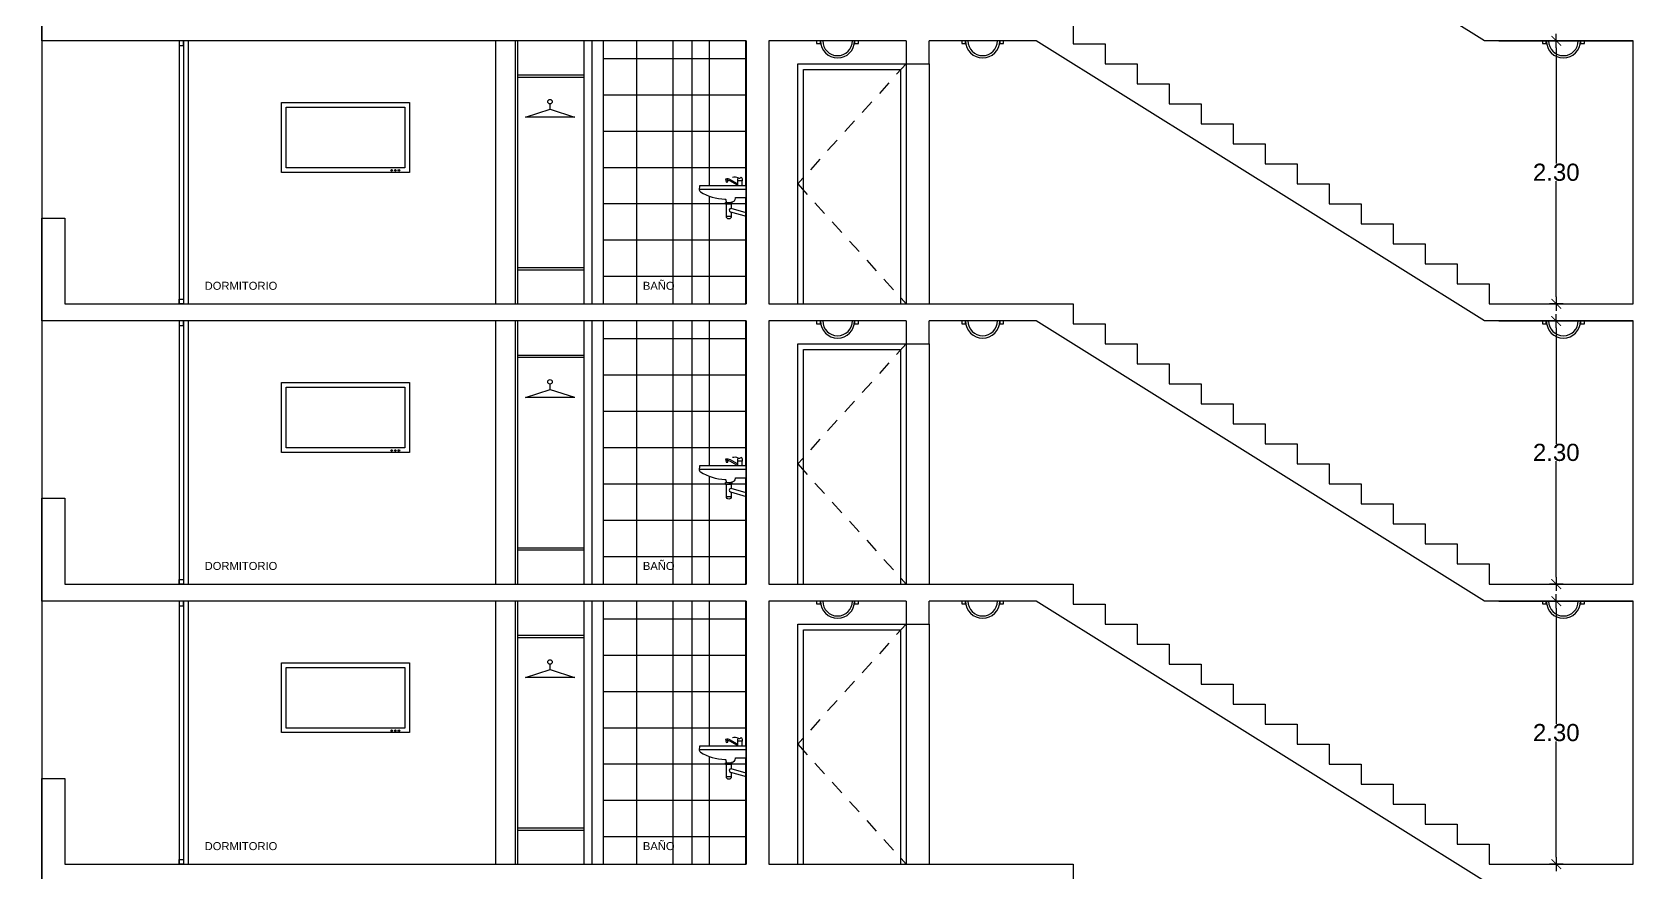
# Model space of a CAD drawing. Header units: millimetres. Extents: x 1217 to 2428, y 234 to 644.
# Drawn here: x 2182.92 to 2197.03, y 418.98 to 426.33 of the extents above; entities that cross this region are included whole.
import ezdxf

# ---------------------------------------------------------------- set-up
doc = ezdxf.new("R2010")
doc.units = ezdxf.units.MM
doc.linetypes.add('HIDDEN2', pattern=[0.1875, 0.125, -0.0625])
doc.layers.get('0').update_dxf_attribs({"lineweight": 5})
for name, color, linetype in [('0.1', 251, 'Continuous'), ('0.2', 2, 'Continuous'), ('0.3', 6, 'Continuous'), ('MURO', 5, 'Continuous'), ('Texto', 1, 'Continuous')]:
    doc.layers.add(name, color=color, linetype=linetype)
doc.styles.add('INTERARQ', font='arial.ttf')
doc.styles.get("Standard").update_dxf_attribs({"font": 'arial.ttf'})
doc.dimstyles.new('ESCALA_1-50', dxfattribs={"dimtxt": 0.15, "dimasz": 0.06, "dimexe": 0.18, "dimexo": 0.0625, "dimgap": 0, "dimtad": 0, "dimtih": 1, "dimtoh": 1, "dimzin": 0, "dimdsep": 46, "dimtxsty": 'INTERARQ', "dimblk": 'DIMTICK', "dimcen": 0, "dimse1": 1, "dimse2": 1, "dimclrd": 256, "dimclre": 1, "dimclrt": 2, "dimadec": 0, "dimazin": 0, "dimtfac": 4.5, "dimtofl": 0, "dimtmove": 2, "dimatfit": 3, "dimldrblk": 'DIMTICK', "dimfxl": 1, "dimtolj": 1, "dimtzin": 0, "dimarcsym": 0})
pattern_1 = [(0, (-53.02144, 7.94935), (0, 0.3175), []), (90, (-53.02144, 7.94935), (-0.3175, 2e-17), [])]
pattern_2 = [(0, (-53.02144, 5.49935), (0, 0.3175), []), (90, (-53.02144, 5.49935), (-0.3175, 2e-17), [])]
pattern_3 = [(0, (-53.02144, 3.04935), (0, 0.3175), []), (90, (-53.02144, 3.04935), (-0.3175, 2e-17), [])]

# ---------------------------------------------------------------- blocks, each defined once
blk = doc.blocks.new('DIMTICK')
at = {"color": 1}
for p, q in [((-1, 0), (1, 0)), ((0, 1), (0, -1))]:
    blk.add_line(p, q, dxfattribs=at)
at = {"color": 3, "const_width": 0.141}
blk.add_lwpolyline([(0.71, 0.71), (-0.71, -0.71)], dxfattribs=at)
blk = doc.blocks.new('*D1639')
at = {"layer": '0.1', "lineweight": -2, "ltscale": 3, "transparency": 16777216}
for p, q in [((2196.254, 426.191), (2196.254, 425.178)), ((2196.254, 424.011), (2196.254, 425.024))]:
    blk.add_line(p, q, dxfattribs=at)
at = {"layer": 'Defpoints', "color": 0, "ltscale": 3, "transparency": 16777216}
for p in [(2196.254, 426.251), (2196.667, 426.251, 0), (2196.667, 423.951, 0)]:
    blk.add_point(p, dxfattribs=at)
at = {"layer": '0.1', "lineweight": -2, "ltscale": 3, "transparency": 16777216, "xscale": 0.06, "yscale": 0.06, "zscale": 0.06}
for p, rotation in [((2196.254, 426.251), 90), ((2196.254, 423.951), 270)]:
    blk.add_blockref('DIMTICK', p, dxfattribs=dict(at, rotation=rotation))
at = {"layer": '0.1', "color": 2, "ltscale": 3, "transparency": 16777216, "insert": (2196.254, 425.101), "char_height": 0.15, "attachment_point": 5, "style": 'INTERARQ'}
blk.add_mtext('\\A1;2.30', dxfattribs=at)
blk = doc.blocks.new('*D1640')
at = {"layer": '0.1', "lineweight": -2, "ltscale": 3, "transparency": 16777216}
for p, q in [((2196.254, 423.741), (2196.254, 422.728)), ((2196.254, 421.561), (2196.254, 422.574))]:
    blk.add_line(p, q, dxfattribs=at)
at = {"layer": 'Defpoints', "color": 0, "ltscale": 3, "transparency": 16777216}
for p in [(2196.254, 423.801), (2196.667, 423.801, 0), (2196.667, 421.501, 0)]:
    blk.add_point(p, dxfattribs=at)
at = {"layer": '0.1', "lineweight": -2, "ltscale": 3, "transparency": 16777216, "xscale": 0.06, "yscale": 0.06, "zscale": 0.06}
for p, rotation in [((2196.254, 423.801), 90), ((2196.254, 421.501), 270)]:
    blk.add_blockref('DIMTICK', p, dxfattribs=dict(at, rotation=rotation))
at = {"layer": '0.1', "color": 2, "ltscale": 3, "transparency": 16777216, "insert": (2196.254, 422.651), "char_height": 0.15, "attachment_point": 5, "style": 'INTERARQ'}
blk.add_mtext('\\A1;2.30', dxfattribs=at)
blk = doc.blocks.new('*D1641')
at = {"layer": '0.1', "lineweight": -2, "ltscale": 3, "transparency": 16777216}
for p, q in [((2196.254, 421.291), (2196.254, 420.278)), ((2196.254, 419.111), (2196.254, 420.124))]:
    blk.add_line(p, q, dxfattribs=at)
at = {"layer": 'Defpoints', "color": 0, "ltscale": 3, "transparency": 16777216}
for p in [(2196.254, 421.351), (2196.667, 421.351, 0), (2196.667, 419.051, 0)]:
    blk.add_point(p, dxfattribs=at)
at = {"layer": '0.1', "lineweight": -2, "ltscale": 3, "transparency": 16777216, "xscale": 0.06, "yscale": 0.06, "zscale": 0.06}
for p, rotation in [((2196.254, 421.351), 90), ((2196.254, 419.051), 270)]:
    blk.add_blockref('DIMTICK', p, dxfattribs=dict(at, rotation=rotation))
at = {"layer": '0.1', "color": 2, "ltscale": 3, "transparency": 16777216, "insert": (2196.254, 420.201), "char_height": 0.15, "attachment_point": 5, "style": 'INTERARQ'}
blk.add_mtext('\\A1;2.30', dxfattribs=at)
blk = doc.blocks.new('*D1714')
at = {"layer": '0.1', "lineweight": -2, "ltscale": 3, "transparency": 16777216}
for start, end in [(42.2771, 78.6565), (1.3435, 37.7964)]:
    blk.add_arc((2173.785, 387.071), 2.559, start, end, dxfattribs=at)
at = {"layer": 'Defpoints', "color": 0, "ltscale": 3, "transparency": 16777216}
for p in [(2182.84, 438.421, 0), (2176.072, 388.219), (2173.803, 387.171, 0), (2173.989, 387.071, 0), (2183.007, 387.071, 0)]:
    blk.add_point(p, dxfattribs=at)
at = {"layer": '0.1', "lineweight": -2, "ltscale": 3, "transparency": 16777216, "xscale": 0.06, "yscale": 0.06, "zscale": 0.06}
for p, rotation in [((2174.229, 389.591), 169.3282528199433), ((2176.344, 387.071), 270.6717471800563)]:
    blk.add_blockref('DIMTICK', p, dxfattribs=dict(at, rotation=rotation))
at = {"layer": '0.1', "color": 2, "ltscale": 3, "transparency": 16777216, "insert": (2175.745, 388.716), "char_height": 0.15, "attachment_point": 5, "style": 'INTERARQ'}
blk.add_mtext('\\A1;80°', dxfattribs=at)
blk = doc.blocks.new('*D1715')
at = {"layer": '0.1', "lineweight": -2, "ltscale": 3, "transparency": 16777216}
for start, end in [(101.3456, 137.7192), (142.207, 178.6544)]:
    blk.add_arc((2205.617, 387.071), 2.555, start, end, dxfattribs=at)
at = {"layer": 'Defpoints', "color": 0, "ltscale": 3, "transparency": 16777216}
for p in [(2196.562, 438.421, 0), (2204.091, 389.12), (2197.128, 387.071, 0), (2205.387, 387.071, 0), (2205.599, 387.171, 0)]:
    blk.add_point(p, dxfattribs=at)
at = {"layer": '0.1', "lineweight": -2, "ltscale": 3, "transparency": 16777216, "xscale": 0.06, "yscale": 0.06, "zscale": 0.06}
for p, rotation in [((2205.173, 389.587), 10.67281767583628), ((2203.062, 387.071), 269.3271823241639)]:
    blk.add_blockref('DIMTICK', p, dxfattribs=dict(at, rotation=rotation))
at = {"layer": '0.1', "color": 2, "ltscale": 3, "transparency": 16777216, "insert": (2203.66, 388.713), "char_height": 0.15, "attachment_point": 5, "style": 'INTERARQ'}
blk.add_mtext('\\A1;80°', dxfattribs=at)

msp = doc.modelspace()

# ---------------------------------------------------------------- hatches: boundary and pattern name
at = {"layer": '0.1', "ltscale": 3}
h = msp.add_hatch(dxfattribs=at)
h.set_pattern_fill('NET', color=256, scale=0.1)
h.set_pattern_definition(pattern_1)
h.paths.add_polyline_path([(2188.69365, 426.25099), (2187.91759, 426.25099), (2187.91759, 423.95099), (2188.69365, 423.95099)])
h = msp.add_hatch(dxfattribs=at)
h.set_pattern_fill('NET', color=256, scale=0.1)
h.set_pattern_definition(pattern_2)
h.paths.add_polyline_path([(2188.69365, 423.80099), (2187.91759, 423.80099), (2187.91759, 421.50099), (2188.69365, 421.50099)])
h = msp.add_hatch(dxfattribs=at)
h.set_pattern_fill('NET', color=256, scale=0.1)
h.set_pattern_definition(pattern_3)
h.paths.add_polyline_path([(2188.69365, 421.35099), (2187.91759, 421.35099), (2187.91759, 419.05099), (2188.69365, 419.05099)])
at = {"layer": '0.2', "ltscale": 3}
h = msp.add_hatch(dxfattribs=at)
h.set_pattern_fill('NET', color=256, scale=0.1)
h.set_pattern_definition(pattern_1)
h.paths.add_polyline_path([(2189.16687, 426.25099), (2188.69365, 426.25099), (2188.69365, 423.95099), (2189.16687, 423.95099)])
h.paths.add_polyline_path([(2188.98781, 425.04146, -0.19326903), (2189.03019, 425.03595), (2189.09291, 425.00079), (2189.09291, 425.02664, -0.23609119), (2189.09841, 425.05249, 0.33077503), (2189.12426, 425.05801, -0.24024453), (2189.1355, 425.03597), (2189.1355, 425.02665), (2189.13168, 425.02665), (2189.09291, 425.02665), (2189.09291, 424.98747), (2189.02451, 425.02581, 0.10516509), (2189.00634, 425.03146), (2189.00794, 425.01752), (2188.99333, 425.01561), (2188.99072, 425.0302)], flags=16)
h.paths.add_polyline_path([(2189.03766, 424.71474, -1), (2188.99507, 424.71473), (2188.99508, 424.71473), (2188.99508, 424.71474)], flags=16)
edge = h.paths.add_edge_path()
edge.add_line((2189.16687, 424.98428), (2188.76428, 424.98428))
edge.add_arc((2188.76428, 424.97889), 0.00539, 90, 228.06552)
edge.add_line((2188.76068, 424.97488), (2188.75687, 424.95645))
edge.add_arc((2188.78083, 424.95149), 0.02446, 168.321014, 238.662533)
edge.add_arc((2188.99958, 425.31075), 0.44508, 238.662533, 267.75168)
edge.add_arc((2188.98174, 424.85623), 0.00979, -7.258197, 87.75168, ccw=False)
edge.add_line((2188.99145, 424.855), (2188.99505, 424.83826))
edge.add_line((2188.99505, 424.83826), (2189.03764, 424.83827))
edge.add_line((2189.03764, 424.83827), (2189.03955, 424.84399))
edge.add_line((2189.03955, 424.84399), (2189.04315, 424.84399))
edge.add_arc((2189.04314, 424.87535), 0.03136, 270.010383, 360.010383)
edge.add_line((2189.0745, 424.87535), (2189.0745, 424.87895))
edge.add_line((2189.0745, 424.87895), (2189.0745, 424.88086))
edge.add_line((2189.0745, 424.88086), (2189.16688, 424.88088))
edge.add_line((2189.16688, 424.88088), (2189.16687, 424.98428))
edge = h.paths.add_edge_path()
edge.add_line((2189.03764, 424.83827), (2189.04315, 424.83827))
edge.add_line((2189.04315, 424.83827), (2189.04315, 424.82174))
edge.add_line((2189.04315, 424.82174), (2188.98785, 424.82174))
edge.add_line((2188.98785, 424.82174), (2188.98785, 424.83826))
edge.add_line((2188.98785, 424.83826), (2188.99505, 424.83826))
edge.add_line((2189.16691, 424.74803), (2189.03575, 424.78552))
edge.add_arc((2189.0345, 424.77062), 0.01495, 85.208442, 260.965426)
edge.add_line((2189.03215, 424.75585), (2189.16691, 424.71645))
h = msp.add_hatch(dxfattribs=at)
h.set_pattern_fill('NET', color=256, scale=0.1)
h.set_pattern_definition(pattern_2)
h.paths.add_polyline_path([(2189.16687, 423.80099), (2188.69365, 423.80099), (2188.69365, 421.50099), (2189.16687, 421.50099)])
h.paths.add_polyline_path([(2188.98781, 422.59146, -0.19326903), (2189.03019, 422.58595), (2189.09291, 422.55079), (2189.09291, 422.57664, -0.23609119), (2189.09841, 422.60249, 0.33077503), (2189.12426, 422.60801, -0.24024453), (2189.1355, 422.58597), (2189.1355, 422.57665), (2189.13168, 422.57665), (2189.09291, 422.57665), (2189.09291, 422.53747), (2189.02451, 422.57581, 0.10516509), (2189.00634, 422.58146), (2189.00794, 422.56752), (2188.99333, 422.56561), (2188.99072, 422.5802)], flags=16)
h.paths.add_polyline_path([(2189.03766, 422.26474, -1), (2188.99507, 422.26473), (2188.99508, 422.26473), (2188.99508, 422.26474)], flags=16)
edge = h.paths.add_edge_path()
edge.add_line((2189.16687, 422.53428), (2188.76428, 422.53428))
edge.add_arc((2188.76428, 422.52889), 0.00539, 90, 228.06552)
edge.add_line((2188.76068, 422.52488), (2188.75687, 422.50645))
edge.add_arc((2188.78083, 422.50149), 0.02446, 168.321014, 238.662533)
edge.add_arc((2188.99958, 422.86075), 0.44508, 238.662533, 267.75168)
edge.add_arc((2188.98174, 422.40623), 0.00979, -7.258197, 87.75168, ccw=False)
edge.add_line((2188.99145, 422.405), (2188.99505, 422.38826))
edge.add_line((2188.99505, 422.38826), (2189.03764, 422.38827))
edge.add_line((2189.03764, 422.38827), (2189.03955, 422.39399))
edge.add_line((2189.03955, 422.39399), (2189.04315, 422.39399))
edge.add_arc((2189.04314, 422.42535), 0.03136, 270.010383, 360.010383)
edge.add_line((2189.0745, 422.42535), (2189.0745, 422.42895))
edge.add_line((2189.0745, 422.42895), (2189.0745, 422.43086))
edge.add_line((2189.0745, 422.43086), (2189.16688, 422.43088))
edge.add_line((2189.16688, 422.43088), (2189.16687, 422.53428))
edge = h.paths.add_edge_path()
edge.add_line((2189.03764, 422.38827), (2189.04315, 422.38827))
edge.add_line((2189.04315, 422.38827), (2189.04315, 422.37174))
edge.add_line((2189.04315, 422.37174), (2188.98785, 422.37174))
edge.add_line((2188.98785, 422.37174), (2188.98785, 422.38826))
edge.add_line((2188.98785, 422.38826), (2188.99505, 422.38826))
edge.add_line((2189.16691, 422.29803), (2189.03575, 422.33552))
edge.add_arc((2189.0345, 422.32062), 0.01495, 85.208442, 260.965426)
edge.add_line((2189.03215, 422.30585), (2189.16691, 422.26645))
h = msp.add_hatch(dxfattribs=at)
h.set_pattern_fill('NET', color=256, scale=0.1)
h.set_pattern_definition(pattern_3)
h.paths.add_polyline_path([(2189.16687, 421.35099), (2188.69365, 421.35099), (2188.69365, 419.05099), (2189.16687, 419.05099)])
h.paths.add_polyline_path([(2188.98781, 420.14146, -0.19326903), (2189.03019, 420.13595), (2189.09291, 420.10079), (2189.09291, 420.12664, -0.23609119), (2189.09841, 420.15249, 0.33077503), (2189.12426, 420.15801, -0.24024453), (2189.1355, 420.13597), (2189.1355, 420.12665), (2189.13168, 420.12665), (2189.09291, 420.12665), (2189.09291, 420.08747), (2189.02451, 420.12581, 0.10516509), (2189.00634, 420.13146), (2189.00794, 420.11752), (2188.99333, 420.11561), (2188.99072, 420.1302)], flags=16)
h.paths.add_polyline_path([(2189.03766, 419.81474, -1), (2188.99507, 419.81473), (2188.99508, 419.81473), (2188.99508, 419.81474)], flags=16)
edge = h.paths.add_edge_path()
edge.add_line((2189.16687, 420.08428), (2188.76428, 420.08428))
edge.add_arc((2188.76428, 420.07889), 0.00539, 90, 228.06552)
edge.add_line((2188.76068, 420.07488), (2188.75687, 420.05645))
edge.add_arc((2188.78083, 420.05149), 0.02446, 168.321014, 238.662533)
edge.add_arc((2188.99958, 420.41075), 0.44508, 238.662533, 267.75168)
edge.add_arc((2188.98174, 419.95623), 0.00979, -7.258197, 87.75168, ccw=False)
edge.add_line((2188.99145, 419.955), (2188.99505, 419.93826))
edge.add_line((2188.99505, 419.93826), (2189.03764, 419.93827))
edge.add_line((2189.03764, 419.93827), (2189.03955, 419.94399))
edge.add_line((2189.03955, 419.94399), (2189.04315, 419.94399))
edge.add_arc((2189.04314, 419.97535), 0.03136, 270.010383, 360.010383)
edge.add_line((2189.0745, 419.97535), (2189.0745, 419.97895))
edge.add_line((2189.0745, 419.97895), (2189.0745, 419.98086))
edge.add_line((2189.0745, 419.98086), (2189.16688, 419.98088))
edge.add_line((2189.16688, 419.98088), (2189.16687, 420.08428))
edge = h.paths.add_edge_path()
edge.add_line((2189.03764, 419.93827), (2189.04315, 419.93827))
edge.add_line((2189.04315, 419.93827), (2189.04315, 419.92174))
edge.add_line((2189.04315, 419.92174), (2188.98785, 419.92174))
edge.add_line((2188.98785, 419.92174), (2188.98785, 419.93826))
edge.add_line((2188.98785, 419.93826), (2188.99505, 419.93826))
edge.add_line((2189.16691, 419.84803), (2189.03575, 419.88552))
edge.add_arc((2189.0345, 419.87062), 0.01495, 85.208442, 260.965426)
edge.add_line((2189.03215, 419.85585), (2189.16691, 419.81645))

# ---------------------------------------------------------------- linework, layer by layer
at = {"layer": '0.1'}
for p, q in [((2187.45213, 425.65219, 0), (2187.45213, 425.69906, 0)), ((2187.66955, 425.58261, 0), (2187.23804, 425.58261, 0)), ((2187.45213, 423.20219, 0), (2187.45213, 423.24906, 0)), ((2187.66955, 423.13261, 0), (2187.23804, 423.13261, 0)), ((2187.45213, 420.75219, 0), (2187.45213, 420.79906, 0)), ((2187.66955, 420.68261, 0), (2187.23804, 420.68261, 0))]:
    msp.add_line(p, q, dxfattribs=at)
at = {"layer": '0.1', "ltscale": 3, "elevation": 0}
for points in [[(2183.00704, 434.50099), (2183.00704, 382.15099)], [(2184.20709, 426.25099), (2184.20709, 423.95099)], [(2184.24709, 426.25099), (2184.24709, 423.95099)], [(2184.28709, 426.25099), (2184.28709, 423.95099)], [(2187.14768, 426.25099), (2187.14768, 423.95099)], [(2187.16768, 426.25099), (2187.16768, 423.95099)], [(2189.6187, 423.95099), (2189.6187, 426.05099), (2190.56811, 426.05099), (2190.56811, 423.95099)], [(2189.6687, 423.95099), (2189.6687, 426.00099), (2190.51811, 426.00099), (2190.51811, 423.95099)], [(2190.76811, 426.05099), (2190.76811, 423.95099)], [(2184.20709, 423.80099), (2184.20709, 421.50099)], [(2184.24709, 423.80099), (2184.24709, 421.50099)], [(2184.28709, 423.80099), (2184.28709, 421.50099)], [(2187.14768, 423.80099), (2187.14768, 421.50099)], [(2187.16768, 423.80099), (2187.16768, 421.50099)], [(2189.6187, 421.50099), (2189.6187, 423.60099), (2190.56811, 423.60099), (2190.56811, 421.50099)], [(2190.76811, 423.60099), (2190.76811, 421.50099)], [(2189.6687, 421.50099), (2189.6687, 423.55099), (2190.51811, 423.55099), (2190.51811, 421.50099)], [(2184.20709, 421.35099), (2184.20709, 419.05099)], [(2184.24709, 421.35099), (2184.24709, 419.05099)], [(2184.28709, 421.35099), (2184.28709, 419.05099)], [(2187.14768, 421.35099), (2187.14768, 419.05099)], [(2187.16768, 421.35099), (2187.16768, 419.05099)], [(2189.6187, 419.05099), (2189.6187, 421.15099), (2190.56811, 421.15099), (2190.56811, 419.05099)], [(2189.6687, 419.05099), (2189.6687, 421.10099), (2190.51811, 421.10099), (2190.51811, 419.05099)], [(2190.76811, 421.15099), (2190.76811, 419.05099)]]:
    msp.add_lwpolyline(points, dxfattribs=at)
at = {"layer": '0.1', "linetype": 'ByBlock', "elevation": 0}
for points in [[(2189.81794, 426.25099), (2189.78415, 426.25099), (2189.78415, 426.22753), (2189.81794, 426.22753)], [(2190.15083, 426.25099), (2190.11704, 426.25099), (2190.11704, 426.22753), (2190.15083, 426.22753)], [(2191.08704, 426.25099), (2191.05326, 426.25099), (2191.05326, 426.22753), (2191.08704, 426.22753)], [(2191.41994, 426.25099), (2191.38615, 426.25099), (2191.38615, 426.22753), (2191.41994, 426.22753)], [(2196.16705, 426.25099), (2196.13327, 426.25099), (2196.13327, 426.22753), (2196.16705, 426.22753)], [(2196.49995, 426.25099), (2196.46616, 426.25099), (2196.46616, 426.22753), (2196.49995, 426.22753)], [(2189.81794, 423.80099), (2189.78415, 423.80099), (2189.78415, 423.77753), (2189.81794, 423.77753)], [(2190.15083, 423.80099), (2190.11704, 423.80099), (2190.11704, 423.77753), (2190.15083, 423.77753)], [(2191.08704, 423.80099), (2191.05326, 423.80099), (2191.05326, 423.77753), (2191.08704, 423.77753)], [(2191.41994, 423.80099), (2191.38615, 423.80099), (2191.38615, 423.77753), (2191.41994, 423.77753)], [(2196.16705, 423.80099), (2196.13327, 423.80099), (2196.13327, 423.77753), (2196.16705, 423.77753)], [(2196.49995, 423.80099), (2196.46616, 423.80099), (2196.46616, 423.77753), (2196.49995, 423.77753)], [(2189.81794, 421.35099), (2189.78415, 421.35099), (2189.78415, 421.32753), (2189.81794, 421.32753)], [(2190.15083, 421.35099), (2190.11704, 421.35099), (2190.11704, 421.32753), (2190.15083, 421.32753)], [(2191.08704, 421.35099), (2191.05326, 421.35099), (2191.05326, 421.32753), (2191.08704, 421.32753)], [(2191.41994, 421.35099), (2191.38615, 421.35099), (2191.38615, 421.32753), (2191.41994, 421.32753)], [(2196.16705, 421.35099), (2196.13327, 421.35099), (2196.13327, 421.32753), (2196.16705, 421.32753)], [(2196.49995, 421.35099), (2196.46616, 421.35099), (2196.46616, 421.32753), (2196.49995, 421.32753)]]:
    msp.add_lwpolyline(points, close=True, dxfattribs=at)
at = {"layer": '0.1', "linetype": 'HIDDEN2', "elevation": 0}
for points in [[(2195.99113, 426.25099), (2196.92811, 426.25099)], [(2190.56811, 426.05099), (2189.6187, 425.00099), (2190.56811, 423.95099)], [(2195.99113, 423.80099), (2196.92811, 423.80099)], [(2190.56811, 423.60099), (2189.6187, 422.55099), (2190.56811, 421.50099)], [(2195.99113, 421.35099), (2196.92811, 421.35099)], [(2190.56811, 421.15099), (2189.6187, 420.10099), (2190.56811, 419.05099)]]:
    msp.add_lwpolyline(points, dxfattribs=at)
at = {"layer": '0.1', "elevation": 0}
for points in [[(2187.16768, 425.95334), (2187.74767, 425.95334)], [(2187.16768, 425.93334), (2187.74767, 425.93334)], [(2187.23804, 425.58261), (2187.45213, 425.65219)], [(2187.45213, 425.65219), (2187.66622, 425.58368)], [(2187.16768, 424.26865), (2187.74767, 424.26865)], [(2187.16768, 424.24865), (2187.74767, 424.24865)], [(2187.16768, 423.50334), (2187.74767, 423.50334)], [(2187.16768, 423.48334), (2187.74767, 423.48334)], [(2187.23804, 423.13261), (2187.45213, 423.20219)], [(2187.45213, 423.20219), (2187.66622, 423.13368)], [(2187.16768, 421.81865), (2187.74767, 421.81865)], [(2187.16768, 421.79865), (2187.74767, 421.79865)], [(2187.16768, 421.05334), (2187.74767, 421.05334)], [(2187.16768, 421.03334), (2187.74767, 421.03334)], [(2187.23804, 420.68261), (2187.45213, 420.75219)], [(2187.45213, 420.75219), (2187.66622, 420.68368)], [(2187.16768, 419.36865), (2187.74767, 419.36865)], [(2187.16768, 419.34865), (2187.74767, 419.34865)]]:
    msp.add_lwpolyline(points, dxfattribs=at)
for points in [[(2185.1039, 425.71183), (2186.22298, 425.71183), (2186.22298, 425.10099), (2185.1039, 425.10099)], [(2185.1439, 425.67183), (2186.18298, 425.67183), (2186.18298, 425.14099), (2185.1439, 425.14099)], [(2185.1039, 423.26183), (2186.22298, 423.26183), (2186.22298, 422.65099), (2185.1039, 422.65099)], [(2185.1439, 423.22183), (2186.18298, 423.22183), (2186.18298, 422.69099), (2185.1439, 422.69099)], [(2185.1039, 420.81183), (2186.22298, 420.81183), (2186.22298, 420.20099), (2185.1039, 420.20099)], [(2185.1439, 420.77183), (2186.18298, 420.77183), (2186.18298, 420.24099), (2185.1439, 420.24099)]]:
    msp.add_lwpolyline(points, close=True, dxfattribs=at)
at = {"layer": '0.1'}
for centre in [(2187.45213, 425.71906, 0), (2187.45213, 423.26906, 0), (2187.45213, 420.81906, 0)]:
    msp.add_circle(centre, 0.02, dxfattribs=at)
at = {"layer": '0.1', "ltscale": 3}
for centre in [(2186.06656, 425.11837, 0), (2186.0998, 425.11837, 0), (2186.13047, 425.11837, 0), (2186.06656, 422.66837, 0), (2186.0998, 422.66837, 0), (2186.13047, 422.66837, 0), (2186.06656, 420.21837, 0), (2186.0998, 420.21837, 0), (2186.13047, 420.21837, 0)]:
    msp.add_circle(centre, 0.00716, dxfattribs=at)
at = {"layer": '0.1', "linetype": 'ByBlock'}
for centre, radius in [((2189.96749, 426.25099, 0), 0.14955), ((2189.96749, 426.25099, 0), 0.12955), ((2191.2366, 426.25099, 0), 0.14955), ((2191.2366, 426.25099, 0), 0.12955), ((2196.31661, 426.25099, 0), 0.14955), ((2196.31661, 426.25099, 0), 0.12955), ((2189.96749, 423.80099, 0), 0.14955), ((2189.96749, 423.80099, 0), 0.12955), ((2191.2366, 423.80099, 0), 0.14955), ((2191.2366, 423.80099, 0), 0.12955), ((2196.31661, 423.80099, 0), 0.14955), ((2196.31661, 423.80099, 0), 0.12955), ((2189.96749, 421.35099, 0), 0.14955), ((2189.96749, 421.35099, 0), 0.12955), ((2191.2366, 421.35099, 0), 0.14955), ((2191.2366, 421.35099, 0), 0.12955), ((2196.31661, 421.35099, 0), 0.14955), ((2196.31661, 421.35099, 0), 0.12955)]:
    msp.add_arc(centre, radius, 180, 0, dxfattribs=at)
at = {"layer": '0.2'}
for p, q in [((2188.98781, 425.04146, 0), (2188.99072, 425.0302, 0)), ((2188.99072, 425.0302, 0), (2188.99333, 425.01561, 0)), ((2188.99333, 425.01561, 0), (2189.00794, 425.01752, 0)), ((2189.00794, 425.01752, 0), (2189.00634, 425.03146, 0)), ((2189.16558, 424.95099, 0), (2188.75637, 424.95094, 0)), ((2189.03766, 424.71474, 0), (2188.99508, 424.71474, 0)), ((2188.99508, 424.71474, 0), (2188.99508, 424.71473, 0)), ((2188.98781, 422.59146, 0), (2188.99072, 422.5802, 0)), ((2188.99072, 422.5802, 0), (2188.99333, 422.56561, 0)), ((2189.00794, 422.56752, 0), (2189.00634, 422.58146, 0)), ((2189.16558, 422.50099, 0), (2188.75637, 422.50094, 0)), ((2188.99333, 422.56561, 0), (2189.00794, 422.56752, 0)), ((2189.03766, 422.26474, 0), (2188.99508, 422.26474, 0)), ((2188.99508, 422.26474, 0), (2188.99508, 422.26473, 0)), ((2189.16558, 420.05099, 0), (2188.75637, 420.05094, 0)), ((2188.98781, 420.14146, 0), (2188.99072, 420.1302, 0)), ((2188.99072, 420.1302, 0), (2188.99333, 420.11561, 0)), ((2188.99333, 420.11561, 0), (2189.00794, 420.11752, 0)), ((2189.00794, 420.11752, 0), (2189.00634, 420.13146, 0)), ((2189.03766, 419.81474, 0), (2188.99508, 419.81474, 0)), ((2188.99508, 419.81474, 0), (2188.99508, 419.81473, 0))]:
    msp.add_line(p, q, dxfattribs=at)
at = {"layer": '0.2', "elevation": 0}
for points in [[(2184.24709, 426.25099), (2184.20709, 426.25099), (2184.20709, 426.21099), (2184.24709, 426.21099), (2184.24709, 426.25099)], [(2189.13169, 424.98427), (2189.13169, 425.02665), (2189.09291, 425.02665), (2189.09291, 424.98426)], [(2189.03764, 424.83827), (2189.04315, 424.83827), (2189.04315, 424.82174), (2188.98785, 424.82174), (2188.98785, 424.83826), (2188.99505, 424.83826)], [(2189.03764, 424.82174), (2189.03766, 424.78552)], [(2184.24709, 423.95099), (2184.20709, 423.95099), (2184.20709, 423.99099), (2184.24709, 423.99099), (2184.24709, 423.95099)], [(2184.24709, 423.80099), (2184.20709, 423.80099), (2184.20709, 423.76099), (2184.24709, 423.76099), (2184.24709, 423.80099)], [(2189.13169, 422.53427), (2189.13169, 422.57665), (2189.09291, 422.57665), (2189.09291, 422.53426)], [(2189.03764, 422.38827), (2189.04315, 422.38827), (2189.04315, 422.37174), (2188.98785, 422.37174), (2188.98785, 422.38826), (2188.99505, 422.38826)], [(2189.03764, 422.37174), (2189.03766, 422.33552)], [(2184.24709, 421.50099), (2184.20709, 421.50099), (2184.20709, 421.54099), (2184.24709, 421.54099), (2184.24709, 421.50099)], [(2184.24709, 421.35099), (2184.20709, 421.35099), (2184.20709, 421.31099), (2184.24709, 421.31099), (2184.24709, 421.35099)], [(2189.13169, 420.08427), (2189.13169, 420.12665), (2189.09291, 420.12665), (2189.09291, 420.08426)], [(2189.03764, 419.93827), (2189.04315, 419.93827), (2189.04315, 419.92174), (2188.98785, 419.92174), (2188.98785, 419.93826), (2188.99505, 419.93826)], [(2189.03764, 419.92174), (2189.03766, 419.88552)], [(2184.24709, 419.05099), (2184.20709, 419.05099), (2184.20709, 419.09099), (2184.24709, 419.09099), (2184.24709, 419.05099)]]:
    msp.add_lwpolyline(points, dxfattribs=at)
at = {"layer": '0.2', "ltscale": 3, "elevation": 0}
for points in [[(2186.97624, 426.25099), (2186.97624, 423.95099)], [(2187.91759, 426.25099), (2187.91759, 423.95099)], [(2188.69365, 426.25099), (2188.69365, 423.95099)], [(2186.97624, 423.80099), (2186.97624, 421.50099)], [(2187.91759, 423.80099), (2187.91759, 421.50099)], [(2188.69365, 423.80099), (2188.69365, 421.50099)], [(2186.97624, 421.35099), (2186.97624, 419.05099)], [(2187.91759, 421.35099), (2187.91759, 419.05099)], [(2188.69365, 421.35099), (2188.69365, 419.05099)]]:
    msp.add_lwpolyline(points, dxfattribs=at)
at = {"layer": '0.2', "elevation": 0}
for points in [[(2189.16687, 424.98428), (2188.76428, 424.98428, 0.68770197), (2188.76068, 424.97488), (2188.75687, 424.95645, 0.31693786), (2188.76811, 424.9306, 0.12761136), (2188.98212, 424.86601, -0.44006197), (2188.99145, 424.855), (2188.99505, 424.83826), (2189.03764, 424.83827), (2189.03955, 424.84399), (2189.04315, 424.84399, 0.41421356), (2189.0745, 424.87535), (2189.0745, 424.87895), (2189.0745, 424.88086), (2189.16688, 424.88088)], [(2189.16687, 422.53428), (2188.76428, 422.53428, 0.68770197), (2188.76068, 422.52488), (2188.75687, 422.50645, 0.31693786), (2188.76811, 422.4806, 0.12761136), (2188.98212, 422.41601, -0.44006197), (2188.99145, 422.405), (2188.99505, 422.38826), (2189.03764, 422.38827), (2189.03955, 422.39399), (2189.04315, 422.39399, 0.41421356), (2189.0745, 422.42535), (2189.0745, 422.42895), (2189.0745, 422.43086), (2189.16688, 422.43088)], [(2189.16687, 420.08428), (2188.76428, 420.08428, 0.68770197), (2188.76068, 420.07488), (2188.75687, 420.05645, 0.31693786), (2188.76811, 420.0306, 0.12761136), (2188.98212, 419.96601, -0.44006197), (2188.99145, 419.955), (2188.99505, 419.93826), (2189.03764, 419.93827), (2189.03955, 419.94399), (2189.04315, 419.94399, 0.41421356), (2189.0745, 419.97535), (2189.0745, 419.97895), (2189.0745, 419.98086), (2189.16688, 419.98088)]]:
    msp.add_lwpolyline(points, format="xyb", close=True, dxfattribs=at)
for points in [[(2189.09291, 425.00079), (2189.03019, 425.03595, 0.19326903), (2188.98781, 425.04146)], [(2189.09291, 424.98747), (2189.02451, 425.02581, 0.19326903), (2188.99072, 425.0302, 0.19326903)], [(2189.13168, 425.02665), (2189.1355, 425.02665), (2189.1355, 425.03597, 0.24024453), (2189.12426, 425.05801, 0.52489962)], [(2189.03766, 424.75416), (2189.03766, 424.71474, -1), (2188.99507, 424.71473), (2188.99507, 424.82173)], [(2189.16691, 424.74803), (2189.03575, 424.78552, 0.96364167), (2189.03215, 424.75585), (2189.16691, 424.71645)], [(2189.09291, 422.55079), (2189.03019, 422.58595, 0.19326903), (2188.98781, 422.59146)], [(2189.09291, 422.53747), (2189.02451, 422.57581, 0.19326903), (2188.99072, 422.5802, 0.19326903)], [(2189.13168, 422.57665), (2189.1355, 422.57665), (2189.1355, 422.58597, 0.24024453), (2189.12426, 422.60801, 0.52489962)], [(2189.03766, 422.30416), (2189.03766, 422.26474, -1), (2188.99507, 422.26473), (2188.99507, 422.37173)], [(2189.16691, 422.29803), (2189.03575, 422.33552, 0.96364167), (2189.03215, 422.30585), (2189.16691, 422.26645)], [(2189.09291, 420.10079), (2189.03019, 420.13595, 0.19326903), (2188.98781, 420.14146)], [(2189.09291, 420.08747), (2189.02451, 420.12581, 0.19326903), (2188.99072, 420.1302, 0.19326903)], [(2189.13168, 420.12665), (2189.1355, 420.12665), (2189.1355, 420.13597, 0.24024453), (2189.12426, 420.15801, 0.52489962)], [(2189.03766, 419.85416), (2189.03766, 419.81474, -1), (2188.99507, 419.81473), (2188.99507, 419.92173)], [(2189.16691, 419.84803), (2189.03575, 419.88552, 0.96364167), (2189.03215, 419.85585), (2189.16691, 419.81645)]]:
    msp.add_lwpolyline(points, format="xyb", dxfattribs=at)
at = {"layer": '0.2'}
for centre, radius, start, end in [((2189.06834, 424.98671, 0), 0.07233, 65.435128, 105.825517), ((2189.12151, 425.03406, 0), 0.02955, 141.414736, 194.544838), ((2189.10763, 425.07265, 0), 0.02216, 245.435128, 318.64683), ((2189.06834, 422.53671, 0), 0.07233, 65.435128, 105.825517), ((2189.12151, 422.58406, 0), 0.02955, 141.414736, 194.544838), ((2189.10763, 422.62265, 0), 0.02216, 245.435128, 318.64683), ((2189.06834, 420.08671, 0), 0.07233, 65.435128, 105.825517), ((2189.12151, 420.13406, 0), 0.02955, 141.414736, 194.544838), ((2189.10763, 420.17265, 0), 0.02216, 245.435128, 318.64683)]:
    msp.add_arc(centre, radius, start, end, dxfattribs=at)
at = {"layer": '0.3', "elevation": 0}
for points in [[(2187.74767, 426.25099), (2187.74767, 423.95099)], [(2187.81768, 426.25099), (2187.81768, 423.95099)], [(2190.56811, 426.05099), (2190.56811, 423.95099)], [(2190.76811, 426.05099), (2190.76811, 423.95099)], [(2187.74767, 423.80099), (2187.74767, 421.50099)], [(2187.81768, 423.80099), (2187.81768, 421.50099)], [(2190.56811, 423.60099), (2190.56811, 421.50099)], [(2190.76811, 423.60099), (2190.76811, 421.50099)], [(2187.74767, 421.35099), (2187.74767, 419.05099)], [(2187.81768, 421.35099), (2187.81768, 419.05099)], [(2190.56811, 421.15099), (2190.56811, 419.05099)], [(2190.76811, 421.15099), (2190.76811, 419.05099)]]:
    msp.add_lwpolyline(points, dxfattribs=at)
at = {"layer": 'MURO', "ltscale": 3}
for p, q in [((2191.70509, 426.25099, 0), (2190.76811, 426.25099, 0)), ((2191.70509, 423.80099, 0), (2190.76811, 423.80099, 0)), ((2191.70509, 421.35099, 0), (2190.76811, 421.35099, 0))]:
    msp.add_line(p, q, dxfattribs=at)
at = {"layer": 'MURO', "ltscale": 3, "elevation": 0}
for points in [[(2195.62509, 426.25099), (2191.70509, 428.70099)], [(2189.16687, 426.25099), (2183.00707, 426.25099), (2183.00707, 427.15099), (2183.20707, 427.15099), (2183.20707, 426.40099), (2189.16687, 426.40099)], [(2192.02811, 426.40099), (2192.02811, 426.22599), (2192.30811, 426.22599), (2192.30811, 426.05099), (2192.58811, 426.05099), (2192.58811, 425.87599), (2192.86811, 425.87599), (2192.86811, 425.70099), (2193.14811, 425.70099), (2193.14811, 425.52599), (2193.42811, 425.52599), (2193.42811, 425.35099), (2193.70811, 425.35099), (2193.70811, 425.17599), (2193.98811, 425.17599), (2193.98811, 425.00099), (2194.26811, 425.00099), (2194.26811, 424.82599), (2194.54811, 424.82599), (2194.54811, 424.65099), (2194.82811, 424.65099), (2194.82811, 424.47599), (2195.10811, 424.47599), (2195.10811, 424.30099), (2195.38811, 424.30099), (2195.38811, 424.12599), (2195.66811, 424.12599), (2195.66811, 423.95099), (2196.92811, 423.95099)], [(2189.16687, 426.25099), (2189.16687, 423.95099)], [(2189.36687, 426.25099), (2189.36687, 423.95099)], [(2190.56811, 426.25099), (2189.36687, 426.25099)], [(2190.56811, 426.25099), (2190.56811, 426.05099), (2190.76811, 426.05099), (2190.76811, 426.25099)], [(2191.70509, 426.25099), (2190.76811, 426.25099)], [(2195.62509, 423.80099), (2191.70509, 426.25099)], [(2196.92791, 426.25099), (2195.62509, 426.25099)], [(2195.75093, 426.25099), (2196.92791, 426.25099)], [(2196.92791, 423.95099), (2196.92791, 426.25099)], [(2189.16687, 423.80099), (2183.00707, 423.80099), (2183.00707, 424.70099), (2183.20707, 424.70099), (2183.20707, 423.95099), (2189.16687, 423.95099)], [(2189.36687, 423.95099), (2192.02811, 423.95099), (2192.02811, 423.77599), (2192.30811, 423.77599), (2192.30811, 423.60099), (2192.58811, 423.60099), (2192.58811, 423.42599), (2192.86811, 423.42599), (2192.86811, 423.25099), (2193.14811, 423.25099), (2193.14811, 423.07599), (2193.42811, 423.07599), (2193.42811, 422.90099), (2193.70811, 422.90099), (2193.70811, 422.72599), (2193.98811, 422.72599), (2193.98811, 422.55099), (2194.26811, 422.55099), (2194.26811, 422.37599), (2194.54811, 422.37599), (2194.54811, 422.20099), (2194.82811, 422.20099), (2194.82811, 422.02599), (2195.10811, 422.02599), (2195.10811, 421.85099), (2195.38811, 421.85099), (2195.38811, 421.67599), (2195.66811, 421.67599), (2195.66811, 421.50099), (2196.92811, 421.50099)], [(2189.16687, 423.80099), (2189.16687, 421.50099)], [(2189.36687, 423.80099), (2189.36687, 421.50099)], [(2190.56811, 423.80099), (2189.36687, 423.80099)], [(2190.56811, 423.80099), (2190.56811, 423.60099), (2190.76811, 423.60099), (2190.76811, 423.80099)], [(2191.70509, 423.80099), (2190.76811, 423.80099)], [(2195.62509, 421.35099), (2191.70509, 423.80099)], [(2196.92791, 423.80099), (2195.62509, 423.80099)], [(2195.75093, 423.80099), (2196.92791, 423.80099)], [(2196.92791, 421.50099), (2196.92791, 423.80099)], [(2189.16687, 421.35099), (2183.00707, 421.35099), (2183.00707, 422.25099), (2183.20707, 422.25099), (2183.20707, 421.50099), (2189.16687, 421.50099)], [(2189.36687, 421.50099), (2192.02811, 421.50099), (2192.02811, 421.32599), (2192.30811, 421.32599), (2192.30811, 421.15099), (2192.58811, 421.15099), (2192.58811, 420.97599), (2192.86811, 420.97599), (2192.86811, 420.80099), (2193.14811, 420.80099), (2193.14811, 420.62599), (2193.42811, 420.62599), (2193.42811, 420.45099), (2193.70811, 420.45099), (2193.70811, 420.27599), (2193.98811, 420.27599), (2193.98811, 420.10099), (2194.26811, 420.10099), (2194.26811, 419.92599), (2194.54811, 419.92599), (2194.54811, 419.75099), (2194.82811, 419.75099), (2194.82811, 419.57599), (2195.10811, 419.57599), (2195.10811, 419.40099), (2195.38811, 419.40099), (2195.38811, 419.22599), (2195.66811, 419.22599), (2195.66811, 419.05099), (2196.92811, 419.05099)], [(2189.16687, 421.35099), (2189.16687, 419.05099)], [(2189.36687, 421.35099), (2189.36687, 419.05099)], [(2190.56811, 421.35099), (2189.36687, 421.35099)], [(2190.56811, 421.35099), (2190.56811, 421.15099), (2190.76811, 421.15099), (2190.76811, 421.35099)], [(2191.70509, 421.35099), (2190.76811, 421.35099)], [(2195.62509, 418.90099), (2191.70509, 421.35099)], [(2196.92791, 421.35099), (2195.62509, 421.35099)], [(2195.75093, 421.35099), (2196.92791, 421.35099)], [(2196.92791, 419.05099), (2196.92791, 421.35099)], [(2189.16687, 418.90099), (2183.00707, 418.90099), (2183.00707, 419.80099), (2183.20707, 419.80099), (2183.20707, 419.05099), (2189.16687, 419.05099)], [(2189.36687, 419.05099), (2192.02811, 419.05099), (2192.02811, 418.87599)]]:
    msp.add_lwpolyline(points, dxfattribs=at)

# ---------------------------------------------------------------- texts
at = {"layer": 'Texto', "char_height": 0.07, "width": 0.9528157, "attachment_point": 5}
for s, insert in [('DORMITORIO ', (2184.74902, 424.10844, 0)), ('BAÑO', (2188.40333, 424.10844, 0)), ('DORMITORIO ', (2184.74902, 421.65844, 0)), ('BAÑO', (2188.40333, 421.65844, 0)), ('DORMITORIO ', (2184.74902, 419.20844, 0)), ('BAÑO', (2188.40333, 419.20844, 0))]:
    msp.add_mtext(s, dxfattribs=dict(at, insert=insert))

# ---------------------------------------------------------------- dimensions: what is measured, and where the dimension line sits
at = {"layer": '0.1', "ltscale": 3}
for base, line1, line2, picture, middle in [((2176.07182, 388.21941), ((2173.80277, 387.17099, 0), (2182.83953, 438.42099, 0)), ((2173.98907, 387.07099, 0), (2183.00707, 387.07099, 0)), '*D1714', (2175.74534, 388.7158, 0)), ((2204.09125, 389.12025), ((2205.59923, 387.171, 0), (2196.56247, 438.421, 0)), ((2205.3868, 387.07099, 0), (2197.12791, 387.07099, 0)), '*D1715', (2203.65978, 388.71318))]:
    dim = msp.add_angular_dim_2l(base=base, line1=line1, line2=line2, dimstyle='ESCALA_1-50', dxfattribs=at)
    dim.commit()
    dim.dimension.update_dxf_attribs({"geometry": picture, "text_midpoint": middle})
for base, p1, p2, picture, middle in [((2196.25422, 426.25099, 0), (2196.6672, 423.95099, 0), (2196.6672, 426.25099, 0), '*D1639', (2196.25422, 425.10099, 0)), ((2196.25422, 423.80099, 0), (2196.6672, 421.50099, 0), (2196.6672, 423.80099, 0), '*D1640', (2196.25422, 422.65099, 0)), ((2196.25422, 421.35099, 0), (2196.6672, 419.05099, 0), (2196.6672, 421.35099, 0), '*D1641', (2196.25422, 420.20099, 0))]:
    dim = msp.add_linear_dim(base=base, p1=p1, p2=p2, angle=90, dimstyle='ESCALA_1-50', dxfattribs=at)
    dim.commit()
    dim.dimension.update_dxf_attribs({"geometry": picture, "text_midpoint": middle})

doc.saveas('drawing.dxf')
